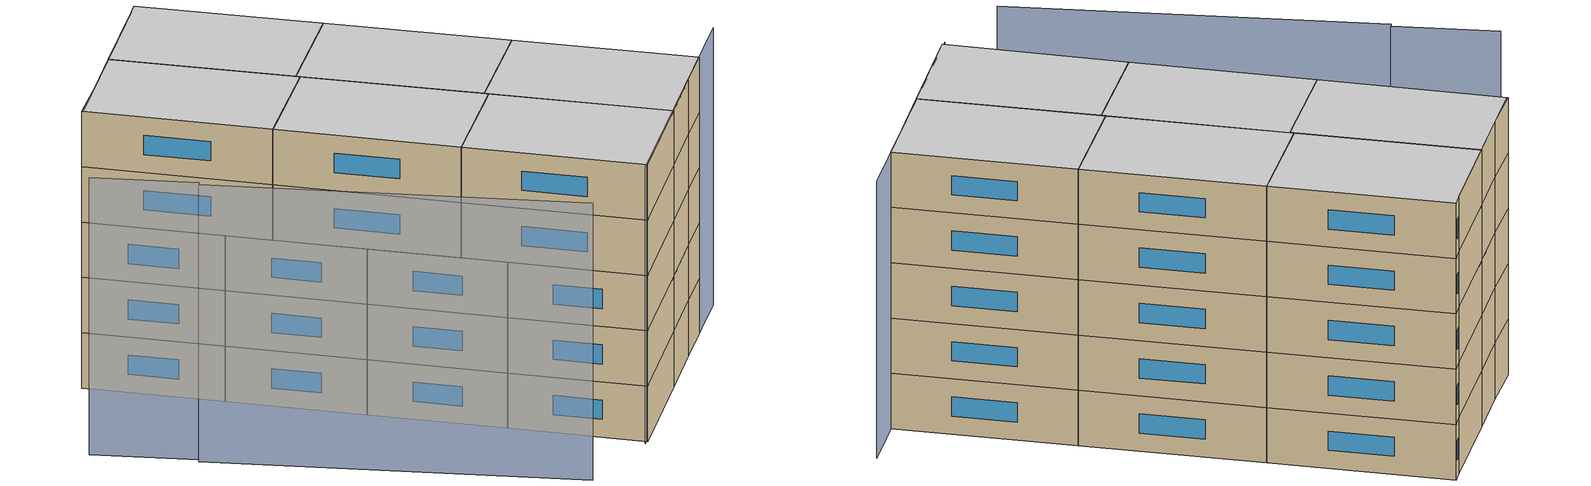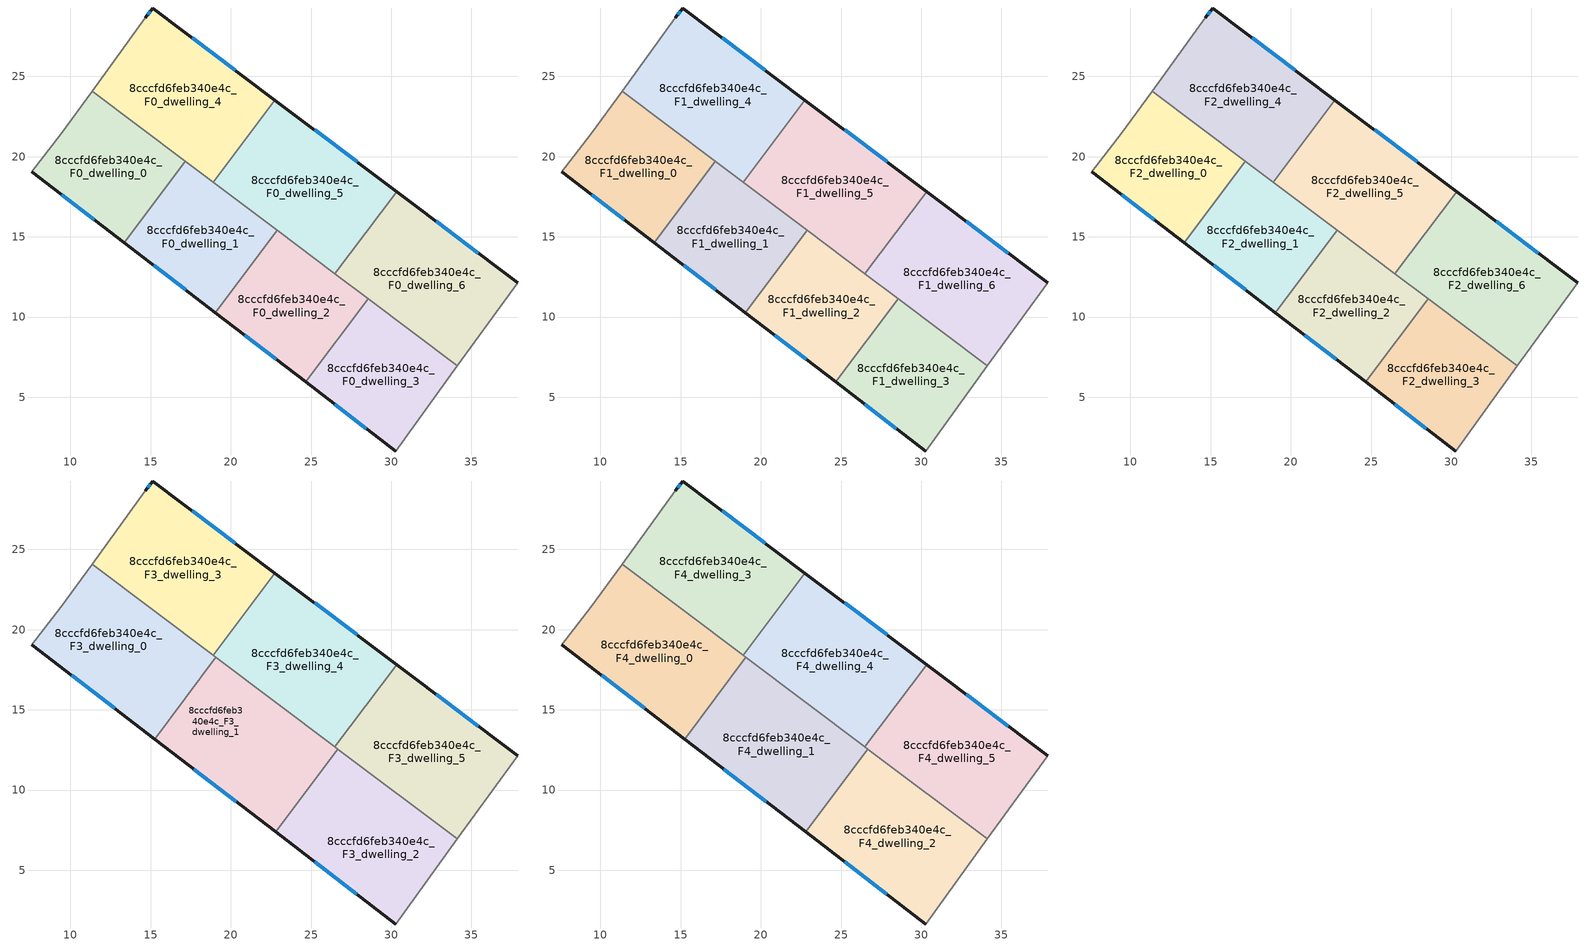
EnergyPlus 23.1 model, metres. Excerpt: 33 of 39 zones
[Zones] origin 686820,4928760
8cccfd6feb340e4c_F0_dwelling_0
 floor ground (EU_floor_Construction): 17.16,19.71 13.35,14.63 7.58,19.06 9.4,21.4 11.35,24.08 z0
 wall outside (EU_wall_Construction): 7.58,19.06 13.35,14.63 z0:3
 wall to 8cccfd6feb340e4c_F0_dwelling_1 (EU_wall_Construction): 13.35,14.63 17.16,19.71 z0:3
 wall adiabatic (EU_wall_Construction): 11.35,24.08 9.4,21.4 7.58,19.06 z0:3
 wall to 8cccfd6feb340e4c_F0_dwelling_4 (EU_wall_Construction): 17.16,19.71 11.35,24.08 z0:3
 window (EU_Window_Construction): 9.45,17.62 11.47,16.07 z0.98:2.02
8cccfd6feb340e4c_F0_dwelling_1
 floor ground (EU_floor_Construction): 22.89,15.4 19.03,10.27 13.35,14.63 17.16,19.71 z0
 wall outside (EU_wall_Construction): 13.35,14.63 19.03,10.27 z0:3
 wall to 8cccfd6feb340e4c_F0_dwelling_2 (EU_wall_Construction): 19.03,10.27 22.89,15.4 z0:3
 wall to 8cccfd6feb340e4c_F0_dwelling_5 (EU_wall_Construction): 22.89,15.4 18.89,18.4 z0:3
 wall to 8cccfd6feb340e4c_F0_dwelling_4 (EU_wall_Construction): 18.89,18.4 17.16,19.7 z0:3
 window (EU_Window_Construction): 15.2,13.22 17.18,11.69 z0.98:2.02
8cccfd6feb340e4c_F0_dwelling_2
 floor ground (EU_floor_Construction): 28.55,11.13 24.66,5.96 19.03,10.27 22.89,15.4 z0
 wall outside (EU_wall_Construction): 19.03,10.27 24.66,5.96 z0:3
 wall to 8cccfd6feb340e4c_F0_dwelling_3 (EU_wall_Construction): 24.66,5.96 28.55,11.13 z0:3
 wall to 8cccfd6feb340e4c_F0_dwelling_6 (EU_wall_Construction): 28.55,11.13 26.48,12.69 z0:3
 wall to 8cccfd6feb340e4c_F0_dwelling_5 (EU_wall_Construction): 26.48,12.69 22.89,15.4 z0:3
 window (EU_Window_Construction): 20.86,8.87 22.83,7.36 z0.98:2.02
8cccfd6feb340e4c_F0_dwelling_3
 floor ground (EU_floor_Construction): 34.11,6.96 30.28,1.65 24.66,5.96 28.55,11.13 z0
 wall outside (EU_wall_Construction): 24.66,5.96 30.28,1.65 z0:3
 wall adiabatic (EU_wall_Construction): 30.28,1.65 34.11,6.96 z0:3
 wall to 8cccfd6feb340e4c_F0_dwelling_6 (EU_wall_Construction): 34.11,6.96 28.55,11.13 z0:3
 window (EU_Window_Construction): 26.49,4.56 28.45,3.05 z0.98:2.02
8cccfd6feb340e4c_F0_dwelling_4
 floor ground (EU_floor_Construction): 22.75,23.53 18.89,18.4 11.35,24.08 14.68,28.66 15.12,29.27 z0
 wall outside (EU_wall_Construction): 22.75,23.53 15.12,29.27 14.68,28.66 z0:3
 wall to 8cccfd6feb340e4c_F0_dwelling_5 (EU_wall_Construction): 18.89,18.4 22.75,23.53 z0:3
 wall adiabatic (EU_wall_Construction): 14.68,28.66 11.35,24.08 z0:3
 window (EU_Window_Construction): 20.27,25.4 17.6,27.4 / 14.98,29.07 14.82,28.86 z0.98:2.02
8cccfd6feb340e4c_F0_dwelling_5
 floor ground (EU_floor_Construction): 30.34,17.82 26.48,12.69 18.89,18.4 22.75,23.53 z0
 wall outside (EU_wall_Construction): 30.34,17.82 22.75,23.53 z0:3
 wall to 8cccfd6feb340e4c_F0_dwelling_6 (EU_wall_Construction): 26.48,12.69 30.34,17.82 z0:3
 window (EU_Window_Construction): 27.87,19.68 25.22,21.67 z0.98:2.02
8cccfd6feb340e4c_F0_dwelling_6
 floor ground (EU_floor_Construction): 37.9,12.14 36.29,9.97 34.11,6.96 26.48,12.69 30.34,17.82 z0
 wall outside (EU_wall_Construction): 37.9,12.14 30.34,17.82 z0:3
 wall adiabatic (EU_wall_Construction): 34.11,6.96 36.29,9.97 37.9,12.14 z0:3
 window (EU_Window_Construction): 35.44,13.99 32.8,15.97 z0.98:2.02
8cccfd6feb340e4c_F1_dwelling_0
 floor to 8cccfd6feb340e4c_F0_dwelling_0 (EU_floor_Construction): 17.16,19.71 13.35,14.63 7.58,19.06 9.4,21.4 11.35,24.08 z3
 wall outside (EU_wall_Construction): 7.58,19.06 13.35,14.63 z3:6
 wall to 8cccfd6feb340e4c_F1_dwelling_1 (EU_wall_Construction): 13.35,14.63 17.16,19.71 z3:6
 wall adiabatic (EU_wall_Construction): 11.35,24.08 9.4,21.4 7.58,19.06 z3:6
 wall to 8cccfd6feb340e4c_F1_dwelling_4 (EU_wall_Construction): 17.16,19.71 11.35,24.08 z3:6
 window (EU_Window_Construction): 9.45,17.62 11.47,16.07 z3.98:5.02
8cccfd6feb340e4c_F1_dwelling_1
 floor to 8cccfd6feb340e4c_F0_dwelling_1 (EU_floor_Construction): 22.89,15.4 19.03,10.27 13.35,14.63 17.16,19.71 z3
 wall outside (EU_wall_Construction): 13.35,14.63 19.03,10.27 z3:6
 wall to 8cccfd6feb340e4c_F1_dwelling_2 (EU_wall_Construction): 19.03,10.27 22.89,15.4 z3:6
 wall to 8cccfd6feb340e4c_F1_dwelling_5 (EU_wall_Construction): 22.89,15.4 18.89,18.4 z3:6
 wall to 8cccfd6feb340e4c_F1_dwelling_4 (EU_wall_Construction): 18.89,18.4 17.16,19.7 z3:6
 window (EU_Window_Construction): 15.2,13.22 17.18,11.69 z3.98:5.02
8cccfd6feb340e4c_F1_dwelling_2
 floor to 8cccfd6feb340e4c_F0_dwelling_2 (EU_floor_Construction): 28.55,11.13 24.66,5.96 19.03,10.27 22.89,15.4 z3
 wall outside (EU_wall_Construction): 19.03,10.27 24.66,5.96 z3:6
 wall to 8cccfd6feb340e4c_F1_dwelling_3 (EU_wall_Construction): 24.66,5.96 28.55,11.13 z3:6
 wall to 8cccfd6feb340e4c_F1_dwelling_6 (EU_wall_Construction): 28.55,11.13 26.48,12.69 z3:6
 wall to 8cccfd6feb340e4c_F1_dwelling_5 (EU_wall_Construction): 26.48,12.69 22.89,15.4 z3:6
 window (EU_Window_Construction): 20.86,8.87 22.83,7.36 z3.98:5.02
8cccfd6feb340e4c_F1_dwelling_3
 floor to 8cccfd6feb340e4c_F0_dwelling_3 (EU_floor_Construction): 34.11,6.96 30.28,1.65 24.66,5.96 28.55,11.13 z3
 wall outside (EU_wall_Construction): 24.66,5.96 30.28,1.65 z3:6
 wall adiabatic (EU_wall_Construction): 30.28,1.65 34.11,6.96 z3:6
 wall to 8cccfd6feb340e4c_F1_dwelling_6 (EU_wall_Construction): 34.11,6.96 28.55,11.13 z3:6
 window (EU_Window_Construction): 26.49,4.56 28.45,3.05 z3.98:5.02
8cccfd6feb340e4c_F1_dwelling_4
 floor to 8cccfd6feb340e4c_F0_dwelling_4 (EU_floor_Construction): 22.75,23.53 18.89,18.4 11.35,24.08 14.68,28.66 15.12,29.27 z3
 wall outside (EU_wall_Construction): 22.75,23.53 15.12,29.27 14.68,28.66 z3:6
 wall to 8cccfd6feb340e4c_F1_dwelling_5 (EU_wall_Construction): 18.89,18.4 22.75,23.53 z3:6
 wall adiabatic (EU_wall_Construction): 14.68,28.66 11.35,24.08 z3:6
 window (EU_Window_Construction): 20.27,25.4 17.6,27.4 / 14.98,29.07 14.82,28.86 z3.98:5.02
8cccfd6feb340e4c_F1_dwelling_5
 floor to 8cccfd6feb340e4c_F0_dwelling_5 (EU_floor_Construction): 30.34,17.82 26.48,12.69 18.89,18.4 22.75,23.53 z3
 wall outside (EU_wall_Construction): 30.34,17.82 22.75,23.53 z3:6
 wall to 8cccfd6feb340e4c_F1_dwelling_6 (EU_wall_Construction): 26.48,12.69 30.34,17.82 z3:6
 window (EU_Window_Construction): 27.87,19.68 25.22,21.67 z3.98:5.02
8cccfd6feb340e4c_F1_dwelling_6
 floor to 8cccfd6feb340e4c_F0_dwelling_6 (EU_floor_Construction): 37.9,12.14 36.29,9.97 34.11,6.96 26.48,12.69 30.34,17.82 z3
 wall outside (EU_wall_Construction): 37.9,12.14 30.34,17.82 z3:6
 wall adiabatic (EU_wall_Construction): 34.11,6.96 36.29,9.97 37.9,12.14 z3:6
 window (EU_Window_Construction): 35.44,13.99 32.8,15.97 z3.98:5.02
8cccfd6feb340e4c_F2_dwelling_0
 floor to 8cccfd6feb340e4c_F1_dwelling_0 (EU_floor_Construction): 17.16,19.71 13.35,14.63 7.58,19.06 9.4,21.4 11.35,24.08 z6
 wall outside (EU_wall_Construction): 7.58,19.06 13.35,14.63 z6:9
 wall to 8cccfd6feb340e4c_F2_dwelling_1 (EU_wall_Construction): 13.35,14.63 17.16,19.71 z6:9
 wall adiabatic (EU_wall_Construction): 11.35,24.08 9.4,21.4 7.58,19.06 z6:9
 wall to 8cccfd6feb340e4c_F2_dwelling_4 (EU_wall_Construction): 17.16,19.71 11.35,24.08 z6:9
 window (EU_Window_Construction): 9.45,17.62 11.47,16.07 z6.98:8.02
8cccfd6feb340e4c_F2_dwelling_1
 floor to 8cccfd6feb340e4c_F1_dwelling_1 (EU_floor_Construction): 22.89,15.4 19.03,10.27 13.35,14.63 17.16,19.71 z6
 wall outside (EU_wall_Construction): 13.35,14.63 19.03,10.27 z6:9
 wall to 8cccfd6feb340e4c_F2_dwelling_2 (EU_wall_Construction): 19.03,10.27 22.89,15.4 z6:9
 wall to 8cccfd6feb340e4c_F2_dwelling_5 (EU_wall_Construction): 22.89,15.4 18.89,18.4 z6:9
 wall to 8cccfd6feb340e4c_F2_dwelling_4 (EU_wall_Construction): 18.89,18.4 17.16,19.7 z6:9
 window (EU_Window_Construction): 15.2,13.22 17.18,11.69 z6.98:8.02
8cccfd6feb340e4c_F2_dwelling_2
 floor to 8cccfd6feb340e4c_F1_dwelling_2 (EU_floor_Construction): 28.55,11.13 24.66,5.96 19.03,10.27 22.89,15.4 z6
 wall outside (EU_wall_Construction): 19.03,10.27 24.66,5.96 z6:9
 wall to 8cccfd6feb340e4c_F2_dwelling_3 (EU_wall_Construction): 24.66,5.96 28.55,11.13 z6:9
 wall to 8cccfd6feb340e4c_F2_dwelling_6 (EU_wall_Construction): 28.55,11.13 26.48,12.69 z6:9
 wall to 8cccfd6feb340e4c_F2_dwelling_5 (EU_wall_Construction): 26.48,12.69 22.89,15.4 z6:9
 window (EU_Window_Construction): 20.86,8.87 22.83,7.36 z6.98:8.02
8cccfd6feb340e4c_F2_dwelling_3
 floor to 8cccfd6feb340e4c_F1_dwelling_3 (EU_floor_Construction): 34.11,6.96 30.28,1.65 24.66,5.96 28.55,11.13 z6
 wall outside (EU_wall_Construction): 24.66,5.96 30.28,1.65 z6:9
 wall adiabatic (EU_wall_Construction): 30.28,1.65 34.11,6.96 z6:9
 wall to 8cccfd6feb340e4c_F2_dwelling_6 (EU_wall_Construction): 34.11,6.96 28.55,11.13 z6:9
 window (EU_Window_Construction): 26.49,4.56 28.45,3.05 z6.98:8.02
8cccfd6feb340e4c_F2_dwelling_4
 floor to 8cccfd6feb340e4c_F1_dwelling_4 (EU_floor_Construction): 22.75,23.53 18.89,18.4 11.35,24.08 14.68,28.66 15.12,29.27 z6
 wall outside (EU_wall_Construction): 22.75,23.53 15.12,29.27 14.68,28.66 z6:9
 wall to 8cccfd6feb340e4c_F2_dwelling_5 (EU_wall_Construction): 18.89,18.4 22.75,23.53 z6:9
 wall adiabatic (EU_wall_Construction): 14.68,28.66 11.35,24.08 z6:9
 window (EU_Window_Construction): 20.27,25.4 17.6,27.4 / 14.98,29.07 14.82,28.86 z6.98:8.02
8cccfd6feb340e4c_F2_dwelling_5
 floor to 8cccfd6feb340e4c_F1_dwelling_5 (EU_floor_Construction): 30.34,17.82 26.48,12.69 18.89,18.4 22.75,23.53 z6
 wall outside (EU_wall_Construction): 30.34,17.82 22.75,23.53 z6:9
 wall to 8cccfd6feb340e4c_F2_dwelling_6 (EU_wall_Construction): 26.48,12.69 30.34,17.82 z6:9
 window (EU_Window_Construction): 27.87,19.68 25.22,21.67 z6.98:8.02
8cccfd6feb340e4c_F2_dwelling_6
 floor to 8cccfd6feb340e4c_F1_dwelling_6 (EU_floor_Construction): 37.9,12.14 36.29,9.97 34.11,6.96 26.48,12.69 30.34,17.82 z6
 wall outside (EU_wall_Construction): 37.9,12.14 30.34,17.82 z6:9
 wall adiabatic (EU_wall_Construction): 34.11,6.96 36.29,9.97 37.9,12.14 z6:9
 window (EU_Window_Construction): 35.44,13.99 32.8,15.97 z6.98:8.02
8cccfd6feb340e4c_F3_dwelling_0
 floor to 8cccfd6feb340e4c_F2_dwelling_0 (EU_floor_Construction): 17.16,19.7 13.35,14.63 7.58,19.06 9.4,21.4 11.35,24.08 z9
 floor to 8cccfd6feb340e4c_F2_dwelling_1 (EU_floor_Construction): 19.07,18.26 15.25,13.18 13.35,14.63 17.16,19.7 z9
 wall outside (EU_wall_Construction): 7.58,19.06 15.25,13.18 z9:12
 wall to 8cccfd6feb340e4c_F3_dwelling_1 (EU_wall_Construction): 15.25,13.18 19.07,18.26 z9:12
 wall adiabatic (EU_wall_Construction): 11.35,24.08 9.4,21.4 7.58,19.06 z9:12
 wall to 8cccfd6feb340e4c_F3_dwelling_3 (EU_wall_Construction): 18.89,18.4 11.35,24.08 z9:12
 wall to 8cccfd6feb340e4c_F3_dwelling_4 (EU_wall_Construction): 19.07,18.26 18.89,18.4 z9:12
 window (EU_Window_Construction): 10.07,17.15 12.75,15.09 z9.98:11.02
8cccfd6feb340e4c_F3_dwelling_1
 floor to 8cccfd6feb340e4c_F2_dwelling_1 (EU_floor_Construction): 22.89,15.4 19.03,10.27 15.25,13.18 19.07,18.26 z9
 floor to 8cccfd6feb340e4c_F2_dwelling_2 (EU_floor_Construction): 26.67,12.55 22.79,7.39 19.03,10.27 22.89,15.4 z9
 wall outside (EU_wall_Construction): 15.25,13.18 22.79,7.39 z9:12
 wall to 8cccfd6feb340e4c_F3_dwelling_2 (EU_wall_Construction): 22.79,7.39 26.67,12.55 z9:12
 wall to 8cccfd6feb340e4c_F3_dwelling_4 (EU_wall_Construction): 26.48,12.69 19.07,18.26 z9:12
 wall to 8cccfd6feb340e4c_F3_dwelling_5 (EU_wall_Construction): 26.67,12.55 26.48,12.69 z9:12
 window (EU_Window_Construction): 17.7,11.29 20.34,9.27 z9.98:11.02
8cccfd6feb340e4c_F3_dwelling_2
 floor to 8cccfd6feb340e4c_F2_dwelling_2 (EU_floor_Construction): 28.55,11.13 24.66,5.96 22.79,7.39 26.67,12.55 z9
 floor to 8cccfd6feb340e4c_F2_dwelling_3 (EU_floor_Construction): 34.11,6.96 30.28,1.65 24.66,5.96 28.55,11.13 z9
 wall outside (EU_wall_Construction): 22.79,7.39 30.28,1.65 z9:12
 wall adiabatic (EU_wall_Construction): 30.28,1.65 34.11,6.96 z9:12
 wall to 8cccfd6feb340e4c_F3_dwelling_5 (EU_wall_Construction): 34.11,6.96 26.67,12.55 z9:12
 window (EU_Window_Construction): 25.23,5.52 27.84,3.52 z9.98:11.02
8cccfd6feb340e4c_F3_dwelling_3
 floor to 8cccfd6feb340e4c_F2_dwelling_4 (EU_floor_Construction): 22.75,23.53 18.89,18.4 11.35,24.08 14.68,28.66 15.12,29.27 z9
 wall outside (EU_wall_Construction): 22.75,23.53 15.12,29.27 14.68,28.66 z9:12
 wall to 8cccfd6feb340e4c_F3_dwelling_4 (EU_wall_Construction): 18.89,18.4 22.75,23.53 z9:12
 wall adiabatic (EU_wall_Construction): 14.68,28.66 11.35,24.08 z9:12
 window (EU_Window_Construction): 20.27,25.4 17.6,27.4 / 14.98,29.07 14.82,28.86 z9.98:11.02
8cccfd6feb340e4c_F3_dwelling_4
 floor to 8cccfd6feb340e4c_F2_dwelling_5 (EU_floor_Construction): 30.34,17.82 26.48,12.69 18.89,18.4 22.75,23.53 z9
 wall outside (EU_wall_Construction): 30.34,17.82 22.75,23.53 z9:12
 wall to 8cccfd6feb340e4c_F3_dwelling_5 (EU_wall_Construction): 26.48,12.69 30.34,17.82 z9:12
 window (EU_Window_Construction): 27.87,19.68 25.22,21.67 z9.98:11.02
8cccfd6feb340e4c_F3_dwelling_5
 floor to 8cccfd6feb340e4c_F2_dwelling_6 (EU_floor_Construction): 37.9,12.14 36.29,9.97 34.11,6.96 26.48,12.69 30.34,17.82 z9
 wall outside (EU_wall_Construction): 37.9,12.14 30.34,17.82 z9:12
 wall adiabatic (EU_wall_Construction): 34.11,6.96 36.29,9.97 37.9,12.14 z9:12
 window (EU_Window_Construction): 35.44,13.99 32.8,15.97 z9.98:11.02
8cccfd6feb340e4c_F4_dwelling_0
 floor to 8cccfd6feb340e4c_F3_dwelling_0 (EU_floor_Construction): 19.07,18.26 15.25,13.18 7.58,19.06 9.4,21.4 11.35,24.08 z12
 wall outside (EU_wall_Construction): 7.58,19.06 15.25,13.18 z12:15
 wall to 8cccfd6feb340e4c_F4_dwelling_1 (EU_wall_Construction): 15.25,13.18 19.07,18.26 z12:15
 wall adiabatic (EU_wall_Construction): 11.35,24.08 9.4,21.4 7.58,19.06 z12:15
 wall to 8cccfd6feb340e4c_F4_dwelling_3 (EU_wall_Construction): 18.89,18.4 11.35,24.08 z12:15
 wall to 8cccfd6feb340e4c_F4_dwelling_4 (EU_wall_Construction): 19.07,18.26 18.89,18.4 z12:15
 window (EU_Window_Construction): 10.07,17.15 12.75,15.09 z12.98:14.02
 ceiling to 8cccfd6feb340e4c_F5_dwelling_0 (EU_floor_Construction): 15.25,13.18 19.07,18.26 11.35,24.08 9.4,21.4 7.58,19.06 z15
8cccfd6feb340e4c_F4_dwelling_1
 floor to 8cccfd6feb340e4c_F3_dwelling_1 (EU_floor_Construction): 26.67,12.55 22.79,7.39 15.25,13.18 19.07,18.26 z12
 wall outside (EU_wall_Construction): 15.25,13.18 22.79,7.39 z12:15
 wall to 8cccfd6feb340e4c_F4_dwelling_2 (EU_wall_Construction): 22.79,7.39 26.67,12.55 z12:15
 wall to 8cccfd6feb340e4c_F4_dwelling_4 (EU_wall_Construction): 26.48,12.69 19.07,18.26 z12:15
 wall to 8cccfd6feb340e4c_F4_dwelling_5 (EU_wall_Construction): 26.67,12.55 26.48,12.69 z12:15
 window (EU_Window_Construction): 17.7,11.29 20.34,9.27 z12.98:14.02
 ceiling to 8cccfd6feb340e4c_F5_dwelling_1 (EU_floor_Construction): 22.79,7.39 26.67,12.55 19.07,18.26 15.25,13.18 z15
8cccfd6feb340e4c_F4_dwelling_2
 floor to 8cccfd6feb340e4c_F3_dwelling_2 (EU_floor_Construction): 34.11,6.96 30.28,1.65 22.79,7.39 26.67,12.55 z12
 wall outside (EU_wall_Construction): 22.79,7.39 30.28,1.65 z12:15
 wall adiabatic (EU_wall_Construction): 30.28,1.65 34.11,6.96 z12:15
 wall to 8cccfd6feb340e4c_F4_dwelling_5 (EU_wall_Construction): 34.11,6.96 26.67,12.55 z12:15
 window (EU_Window_Construction): 25.23,5.52 27.84,3.52 z12.98:14.02
 ceiling to 8cccfd6feb340e4c_F5_dwelling_2 (EU_floor_Construction): 30.28,1.65 34.11,6.96 26.67,12.55 22.79,7.39 z15
8cccfd6feb340e4c_F4_dwelling_3
 floor to 8cccfd6feb340e4c_F3_dwelling_3 (EU_floor_Construction): 22.75,23.53 18.89,18.4 11.35,24.08 14.68,28.66 15.12,29.27 z12
 wall outside (EU_wall_Construction): 22.75,23.53 15.12,29.27 14.68,28.66 z12:15
 wall to 8cccfd6feb340e4c_F4_dwelling_4 (EU_wall_Construction): 18.89,18.4 22.75,23.53 z12:15
 wall adiabatic (EU_wall_Construction): 14.68,28.66 11.35,24.08 z12:15
 window (EU_Window_Construction): 20.27,25.4 17.6,27.4 / 14.98,29.07 14.82,28.86 z12.98:14.02
 ceiling to 8cccfd6feb340e4c_F5_dwelling_3 (EU_floor_Construction): 18.89,18.4 22.75,23.53 15.12,29.27 14.68,28.66 11.35,24.08 z15
8cccfd6feb340e4c_F4_dwelling_4
 floor to 8cccfd6feb340e4c_F3_dwelling_4 (EU_floor_Construction): 30.34,17.82 26.48,12.69 18.89,18.4 22.75,23.53 z12
 wall outside (EU_wall_Construction): 30.34,17.82 22.75,23.53 z12:15
 wall to 8cccfd6feb340e4c_F4_dwelling_5 (EU_wall_Construction): 26.48,12.69 30.34,17.82 z12:15
 window (EU_Window_Construction): 27.87,19.68 25.22,21.67 z12.98:14.02
 ceiling to 8cccfd6feb340e4c_F5_dwelling_4 (EU_floor_Construction): 26.48,12.69 30.34,17.82 22.75,23.53 18.89,18.4 z15
8cccfd6feb340e4c_F4_dwelling_5
 floor to 8cccfd6feb340e4c_F3_dwelling_5 (EU_floor_Construction): 37.9,12.14 36.29,9.97 34.11,6.96 26.48,12.69 30.34,17.82 z12
 wall outside (EU_wall_Construction): 37.9,12.14 30.34,17.82 z12:15
 wall adiabatic (EU_wall_Construction): 34.11,6.96 36.29,9.97 37.9,12.14 z12:15
 window (EU_Window_Construction): 35.44,13.99 32.8,15.97 z12.98:14.02
 ceiling to 8cccfd6feb340e4c_F5_dwelling_5 (EU_floor_Construction): 36.29,9.97 37.9,12.14 30.34,17.82 26.48,12.69 34.11,6.96 z15
shading: 9.2,8.76 25.91,-1.32 / 4.63,11.76 9.33,8.97 / 30.05,1.45 39.97,15 / 14.7,28.64 7.65,19.01 z0:15
[Building]
EU S2 Campaign: North Axis=0; Terrain=City; Solar Distribution=FullExterior
[Site:Location]
Bologna: Latitude=44.5; Longitude=11.25; Time Zone=1; Elevation=37
[SizingPeriod:WeatherFileDays]
AnnualSizingPeriod: Begin Month=1; Begin Day of Month=1; End Month=12; End Day of Month=31; Day of Week for Start Day=Monday; Use Weather File Daylight Saving Period=No; Use Weather File Rain and Snow Indicators=No
[MATERIAL]
EU_InternalMass_Material: Roughness=MediumRough; Thickness=0.1; Conductivity=1; Density=1800; Specific Heat=900; Thermal Absorptance=0.9; Solar Absorptance=0.7; Visible Absorptance=0.7
[MATERIAL:NOMASS] Roughness=MediumRough; Thermal Absorptance=0.9; Solar Absorptance=0.7; Visible Absorptance=0.7
Name | Thermal Resistance
EU_wall_NoMass | 0.905828
EU_floor_NoMass | 0.67114
[WINDOWMATERIAL:SIMPLEGLAZINGSYSTEM]
EU_Window_SimpleGlazing: UFactor=4.52486; Solar Heat Gain Coefficient=0.85; Visible Transmittance=0.85
[CONSTRUCTION]
EU_wall_Construction: EU_wall_NoMass
EU_floor_Construction: EU_floor_NoMass
EU_Window_Construction: EU_Window_SimpleGlazing
EU_InternalMass_Construction: EU_InternalMass_Material
[ZONE] Type=1; Multiplier=1; Ceiling Height=autocalculate; Floor Area=autocalculate; Part of Total Floor Area=Yes
Name | Volume
8cccfd6feb340e4c_F0_dwelling_0; 8cccfd6feb340e4c_F1_dwelling_0; 8cccfd6feb340e4c_F2_dwelling_0 | 137.106
8cccfd6feb340e4c_F3_dwelling_0; 8cccfd6feb340e4c_F4_dwelling_0 | 182.805
8cccfd6feb340e4c_F0_dwelling_1; 8cccfd6feb340e4c_F1_dwelling_1; 8cccfd6feb340e4c_F2_dwelling_1 | 137.116
8cccfd6feb340e4c_F3_dwelling_1; 8cccfd6feb340e4c_F4_dwelling_1 | 182.786
8cccfd6feb340e4c_F0_dwelling_2; 8cccfd6feb340e4c_F1_dwelling_2; 8cccfd6feb340e4c_F2_dwelling_2 | 137.082
8cccfd6feb340e4c_F3_dwelling_2; 8cccfd6feb340e4c_F4_dwelling_2 | 182.801
8cccfd6feb340e4c_F0_dwelling_3; 8cccfd6feb340e4c_F1_dwelling_3; 8cccfd6feb340e4c_F2_dwelling_3 | 137.089
8cccfd6feb340e4c_F3_dwelling_3; 8cccfd6feb340e4c_F4_dwelling_3; 8cccfd6feb340e4c_F0_dwelling_4; 8cccfd6feb340e4c_F1_dwelling_4; 8cccfd6feb340e4c_F2_dwelling_4 | 182.791
8cccfd6feb340e4c_F3_dwelling_4; 8cccfd6feb340e4c_F4_dwelling_4; 8cccfd6feb340e4c_F0_dwelling_5; 8cccfd6feb340e4c_F1_dwelling_5; 8cccfd6feb340e4c_F2_dwelling_5 | 182.78
8cccfd6feb340e4c_F3_dwelling_5; 8cccfd6feb340e4c_F4_dwelling_5; 8cccfd6feb340e4c_F0_dwelling_6; 8cccfd6feb340e4c_F1_dwelling_6; 8cccfd6feb340e4c_F2_dwelling_6 | 182.787
[INTERNALMASS] Construction=EU_InternalMass_Construction
Name | Zone or ZoneList | Surface Area
8cccfd6feb340e4c_F0_dwelling_0_EU_InternalMass | 8cccfd6feb340e4c_F0_dwelling_0 | 45.7018
8cccfd6feb340e4c_F0_dwelling_1_EU_InternalMass | 8cccfd6feb340e4c_F0_dwelling_1 | 45.705
8cccfd6feb340e4c_F0_dwelling_2_EU_InternalMass | 8cccfd6feb340e4c_F0_dwelling_2 | 45.6942
8cccfd6feb340e4c_F0_dwelling_3_EU_InternalMass | 8cccfd6feb340e4c_F0_dwelling_3 | 45.696
8cccfd6feb340e4c_F0_dwelling_4_EU_InternalMass | 8cccfd6feb340e4c_F0_dwelling_4 | 60.9307
8cccfd6feb340e4c_F0_dwelling_5_EU_InternalMass | 8cccfd6feb340e4c_F0_dwelling_5 | 60.9269
8cccfd6feb340e4c_F0_dwelling_6_EU_InternalMass | 8cccfd6feb340e4c_F0_dwelling_6 | 60.9289
8cccfd6feb340e4c_F1_dwelling_0_EU_InternalMass | 8cccfd6feb340e4c_F1_dwelling_0 | 45.7018
8cccfd6feb340e4c_F1_dwelling_1_EU_InternalMass | 8cccfd6feb340e4c_F1_dwelling_1 | 45.705
8cccfd6feb340e4c_F1_dwelling_2_EU_InternalMass | 8cccfd6feb340e4c_F1_dwelling_2 | 45.6942
8cccfd6feb340e4c_F1_dwelling_3_EU_InternalMass | 8cccfd6feb340e4c_F1_dwelling_3 | 45.696
8cccfd6feb340e4c_F1_dwelling_4_EU_InternalMass | 8cccfd6feb340e4c_F1_dwelling_4 | 60.9307
8cccfd6feb340e4c_F1_dwelling_5_EU_InternalMass | 8cccfd6feb340e4c_F1_dwelling_5 | 60.9269
8cccfd6feb340e4c_F1_dwelling_6_EU_InternalMass | 8cccfd6feb340e4c_F1_dwelling_6 | 60.9289
8cccfd6feb340e4c_F2_dwelling_0_EU_InternalMass | 8cccfd6feb340e4c_F2_dwelling_0 | 45.7018
8cccfd6feb340e4c_F2_dwelling_1_EU_InternalMass | 8cccfd6feb340e4c_F2_dwelling_1 | 45.705
8cccfd6feb340e4c_F2_dwelling_2_EU_InternalMass | 8cccfd6feb340e4c_F2_dwelling_2 | 45.6942
8cccfd6feb340e4c_F2_dwelling_3_EU_InternalMass | 8cccfd6feb340e4c_F2_dwelling_3 | 45.696
8cccfd6feb340e4c_F2_dwelling_4_EU_InternalMass | 8cccfd6feb340e4c_F2_dwelling_4 | 60.9307
8cccfd6feb340e4c_F2_dwelling_5_EU_InternalMass | 8cccfd6feb340e4c_F2_dwelling_5 | 60.9269
8cccfd6feb340e4c_F2_dwelling_6_EU_InternalMass | 8cccfd6feb340e4c_F2_dwelling_6 | 60.9289
8cccfd6feb340e4c_F3_dwelling_0_EU_InternalMass | 8cccfd6feb340e4c_F3_dwelling_0 | 60.9348
8cccfd6feb340e4c_F3_dwelling_1_EU_InternalMass | 8cccfd6feb340e4c_F3_dwelling_1 | 60.9287
8cccfd6feb340e4c_F3_dwelling_2_EU_InternalMass | 8cccfd6feb340e4c_F3_dwelling_2 | 60.9333
8cccfd6feb340e4c_F3_dwelling_3_EU_InternalMass | 8cccfd6feb340e4c_F3_dwelling_3 | 60.9307
8cccfd6feb340e4c_F3_dwelling_4_EU_InternalMass | 8cccfd6feb340e4c_F3_dwelling_4 | 60.9269
8cccfd6feb340e4c_F3_dwelling_5_EU_InternalMass | 8cccfd6feb340e4c_F3_dwelling_5 | 60.9289
8cccfd6feb340e4c_F4_dwelling_0_EU_InternalMass | 8cccfd6feb340e4c_F4_dwelling_0 | 60.9348
8cccfd6feb340e4c_F4_dwelling_1_EU_InternalMass | 8cccfd6feb340e4c_F4_dwelling_1 | 60.9287
8cccfd6feb340e4c_F4_dwelling_2_EU_InternalMass | 8cccfd6feb340e4c_F4_dwelling_2 | 60.9333
8cccfd6feb340e4c_F4_dwelling_3_EU_InternalMass | 8cccfd6feb340e4c_F4_dwelling_3 | 60.9307
8cccfd6feb340e4c_F4_dwelling_4_EU_InternalMass | 8cccfd6feb340e4c_F4_dwelling_4 | 60.9269
8cccfd6feb340e4c_F4_dwelling_5_EU_InternalMass | 8cccfd6feb340e4c_F4_dwelling_5 | 60.9289
[OTHEREQUIPMENT] Fuel Type=Electricity; Design Level Calculation Method=Watts/Area; Power per Zone Floor Area=1; Fraction Latent=0; Fraction Radiant=0; Fraction Lost=0; Carbon Dioxide Generation Rate=0; EndUse Subcategory=EU_Step8_InternalGains
Name | Zone or ZoneList or Space or SpaceList | Schedule
EU_Step8_InternalGain_8cccfd6feb340e4c_F0_dwelling_0_f000 | 8cccfd6feb340e4c_F0_dwelling_0 | EU_Step8_GainSchedule_8cccfd6feb340e4c_F0_dwelling_0_f000
EU_Step8_InternalGain_8cccfd6feb340e4c_F0_dwelling_1_f000 | 8cccfd6feb340e4c_F0_dwelling_1 | EU_Step8_GainSchedule_8cccfd6feb340e4c_F0_dwelling_1_f000
EU_Step8_InternalGain_8cccfd6feb340e4c_F0_dwelling_2_f000 | 8cccfd6feb340e4c_F0_dwelling_2 | EU_Step8_GainSchedule_8cccfd6feb340e4c_F0_dwelling_2_f000
EU_Step8_InternalGain_8cccfd6feb340e4c_F0_dwelling_3_f000 | 8cccfd6feb340e4c_F0_dwelling_3 | EU_Step8_GainSchedule_8cccfd6feb340e4c_F0_dwelling_3_f000
EU_Step8_InternalGain_8cccfd6feb340e4c_F0_dwelling_4_f000 | 8cccfd6feb340e4c_F0_dwelling_4 | EU_Step8_GainSchedule_8cccfd6feb340e4c_F0_dwelling_4_f000
EU_Step8_InternalGain_8cccfd6feb340e4c_F0_dwelling_5_f000 | 8cccfd6feb340e4c_F0_dwelling_5 | EU_Step8_GainSchedule_8cccfd6feb340e4c_F0_dwelling_5_f000
EU_Step8_InternalGain_8cccfd6feb340e4c_F0_dwelling_6_f000 | 8cccfd6feb340e4c_F0_dwelling_6 | EU_Step8_GainSchedule_8cccfd6feb340e4c_F0_dwelling_6_f000
EU_Step8_InternalGain_8cccfd6feb340e4c_F1_dwelling_0_f000 | 8cccfd6feb340e4c_F1_dwelling_0 | EU_Step8_GainSchedule_8cccfd6feb340e4c_F1_dwelling_0_f000
EU_Step8_InternalGain_8cccfd6feb340e4c_F1_dwelling_1_f000 | 8cccfd6feb340e4c_F1_dwelling_1 | EU_Step8_GainSchedule_8cccfd6feb340e4c_F1_dwelling_1_f000
EU_Step8_InternalGain_8cccfd6feb340e4c_F1_dwelling_2_f000 | 8cccfd6feb340e4c_F1_dwelling_2 | EU_Step8_GainSchedule_8cccfd6feb340e4c_F1_dwelling_2_f000
EU_Step8_InternalGain_8cccfd6feb340e4c_F1_dwelling_3_f000 | 8cccfd6feb340e4c_F1_dwelling_3 | EU_Step8_GainSchedule_8cccfd6feb340e4c_F1_dwelling_3_f000
EU_Step8_InternalGain_8cccfd6feb340e4c_F1_dwelling_4_f000 | 8cccfd6feb340e4c_F1_dwelling_4 | EU_Step8_GainSchedule_8cccfd6feb340e4c_F1_dwelling_4_f000
EU_Step8_InternalGain_8cccfd6feb340e4c_F1_dwelling_5_f000 | 8cccfd6feb340e4c_F1_dwelling_5 | EU_Step8_GainSchedule_8cccfd6feb340e4c_F1_dwelling_5_f000
EU_Step8_InternalGain_8cccfd6feb340e4c_F1_dwelling_6_f000 | 8cccfd6feb340e4c_F1_dwelling_6 | EU_Step8_GainSchedule_8cccfd6feb340e4c_F1_dwelling_6_f000
EU_Step8_InternalGain_8cccfd6feb340e4c_F2_dwelling_0_f000 | 8cccfd6feb340e4c_F2_dwelling_0 | EU_Step8_GainSchedule_8cccfd6feb340e4c_F2_dwelling_0_f000
EU_Step8_InternalGain_8cccfd6feb340e4c_F2_dwelling_1_f000 | 8cccfd6feb340e4c_F2_dwelling_1 | EU_Step8_GainSchedule_8cccfd6feb340e4c_F2_dwelling_1_f000
EU_Step8_InternalGain_8cccfd6feb340e4c_F2_dwelling_2_f000 | 8cccfd6feb340e4c_F2_dwelling_2 | EU_Step8_GainSchedule_8cccfd6feb340e4c_F2_dwelling_2_f000
EU_Step8_InternalGain_8cccfd6feb340e4c_F2_dwelling_3_f000 | 8cccfd6feb340e4c_F2_dwelling_3 | EU_Step8_GainSchedule_8cccfd6feb340e4c_F2_dwelling_3_f000
EU_Step8_InternalGain_8cccfd6feb340e4c_F2_dwelling_4_f000 | 8cccfd6feb340e4c_F2_dwelling_4 | EU_Step8_GainSchedule_8cccfd6feb340e4c_F2_dwelling_4_f000
EU_Step8_InternalGain_8cccfd6feb340e4c_F2_dwelling_5_f000 | 8cccfd6feb340e4c_F2_dwelling_5 | EU_Step8_GainSchedule_8cccfd6feb340e4c_F2_dwelling_5_f000
EU_Step8_InternalGain_8cccfd6feb340e4c_F2_dwelling_6_f000 | 8cccfd6feb340e4c_F2_dwelling_6 | EU_Step8_GainSchedule_8cccfd6feb340e4c_F2_dwelling_6_f000
EU_Step8_InternalGain_8cccfd6feb340e4c_F3_dwelling_0_f000 | 8cccfd6feb340e4c_F3_dwelling_0 | EU_Step8_GainSchedule_8cccfd6feb340e4c_F3_dwelling_0_f000
EU_Step8_InternalGain_8cccfd6feb340e4c_F3_dwelling_1_f000 | 8cccfd6feb340e4c_F3_dwelling_1 | EU_Step8_GainSchedule_8cccfd6feb340e4c_F3_dwelling_1_f000
EU_Step8_InternalGain_8cccfd6feb340e4c_F3_dwelling_2_f000 | 8cccfd6feb340e4c_F3_dwelling_2 | EU_Step8_GainSchedule_8cccfd6feb340e4c_F3_dwelling_2_f000
EU_Step8_InternalGain_8cccfd6feb340e4c_F3_dwelling_3_f000 | 8cccfd6feb340e4c_F3_dwelling_3 | EU_Step8_GainSchedule_8cccfd6feb340e4c_F3_dwelling_3_f000
EU_Step8_InternalGain_8cccfd6feb340e4c_F3_dwelling_4_f000 | 8cccfd6feb340e4c_F3_dwelling_4 | EU_Step8_GainSchedule_8cccfd6feb340e4c_F3_dwelling_4_f000
EU_Step8_InternalGain_8cccfd6feb340e4c_F3_dwelling_5_f000 | 8cccfd6feb340e4c_F3_dwelling_5 | EU_Step8_GainSchedule_8cccfd6feb340e4c_F3_dwelling_5_f000
EU_Step8_InternalGain_8cccfd6feb340e4c_F4_dwelling_0_f000 | 8cccfd6feb340e4c_F4_dwelling_0 | EU_Step8_GainSchedule_8cccfd6feb340e4c_F4_dwelling_0_f000
EU_Step8_InternalGain_8cccfd6feb340e4c_F4_dwelling_1_f000 | 8cccfd6feb340e4c_F4_dwelling_1 | EU_Step8_GainSchedule_8cccfd6feb340e4c_F4_dwelling_1_f000
EU_Step8_InternalGain_8cccfd6feb340e4c_F4_dwelling_2_f000 | 8cccfd6feb340e4c_F4_dwelling_2 | EU_Step8_GainSchedule_8cccfd6feb340e4c_F4_dwelling_2_f000
EU_Step8_InternalGain_8cccfd6feb340e4c_F4_dwelling_3_f000 | 8cccfd6feb340e4c_F4_dwelling_3 | EU_Step8_GainSchedule_8cccfd6feb340e4c_F4_dwelling_3_f000
EU_Step8_InternalGain_8cccfd6feb340e4c_F4_dwelling_4_f000 | 8cccfd6feb340e4c_F4_dwelling_4 | EU_Step8_GainSchedule_8cccfd6feb340e4c_F4_dwelling_4_f000
EU_Step8_InternalGain_8cccfd6feb340e4c_F4_dwelling_5_f000 | 8cccfd6feb340e4c_F4_dwelling_5 | EU_Step8_GainSchedule_8cccfd6feb340e4c_F4_dwelling_5_f000
[ZONEVENTILATION:DESIGNFLOWRATE] Schedule=EU_AlwaysOn; Design Flow Rate Calculation Method=AirChanges/Hour; Air Changes per Hour=0.73129; Ventilation Type=Natural; Fan Pressure Rise=0; Fan Total Efficiency=1; Constant Term Coefficient=1; Temperature Term Coefficient=0; Velocity Term Coefficient=0; Velocity Squared Term Coefficient=0; Minimum Indoor Temperature=-100; Maximum Indoor Temperature=100; Delta Temperature=-100; Minimum Outdoor Temperature=-100; Maximum Outdoor Temperature=100; Maximum Wind Speed=40
Name | Zone or ZoneList or Space or SpaceList
EU_ConstantAir_8cccfd6feb340e4c_F0_dwelling_0 | 8cccfd6feb340e4c_F0_dwelling_0
EU_ConstantAir_8cccfd6feb340e4c_F0_dwelling_1 | 8cccfd6feb340e4c_F0_dwelling_1
EU_ConstantAir_8cccfd6feb340e4c_F0_dwelling_2 | 8cccfd6feb340e4c_F0_dwelling_2
EU_ConstantAir_8cccfd6feb340e4c_F0_dwelling_3 | 8cccfd6feb340e4c_F0_dwelling_3
EU_ConstantAir_8cccfd6feb340e4c_F0_dwelling_4 | 8cccfd6feb340e4c_F0_dwelling_4
EU_ConstantAir_8cccfd6feb340e4c_F0_dwelling_5 | 8cccfd6feb340e4c_F0_dwelling_5
EU_ConstantAir_8cccfd6feb340e4c_F0_dwelling_6 | 8cccfd6feb340e4c_F0_dwelling_6
EU_ConstantAir_8cccfd6feb340e4c_F1_dwelling_0 | 8cccfd6feb340e4c_F1_dwelling_0
EU_ConstantAir_8cccfd6feb340e4c_F1_dwelling_1 | 8cccfd6feb340e4c_F1_dwelling_1
EU_ConstantAir_8cccfd6feb340e4c_F1_dwelling_2 | 8cccfd6feb340e4c_F1_dwelling_2
EU_ConstantAir_8cccfd6feb340e4c_F1_dwelling_3 | 8cccfd6feb340e4c_F1_dwelling_3
EU_ConstantAir_8cccfd6feb340e4c_F1_dwelling_4 | 8cccfd6feb340e4c_F1_dwelling_4
EU_ConstantAir_8cccfd6feb340e4c_F1_dwelling_5 | 8cccfd6feb340e4c_F1_dwelling_5
EU_ConstantAir_8cccfd6feb340e4c_F1_dwelling_6 | 8cccfd6feb340e4c_F1_dwelling_6
EU_ConstantAir_8cccfd6feb340e4c_F2_dwelling_0 | 8cccfd6feb340e4c_F2_dwelling_0
EU_ConstantAir_8cccfd6feb340e4c_F2_dwelling_1 | 8cccfd6feb340e4c_F2_dwelling_1
EU_ConstantAir_8cccfd6feb340e4c_F2_dwelling_2 | 8cccfd6feb340e4c_F2_dwelling_2
EU_ConstantAir_8cccfd6feb340e4c_F2_dwelling_3 | 8cccfd6feb340e4c_F2_dwelling_3
EU_ConstantAir_8cccfd6feb340e4c_F2_dwelling_4 | 8cccfd6feb340e4c_F2_dwelling_4
EU_ConstantAir_8cccfd6feb340e4c_F2_dwelling_5 | 8cccfd6feb340e4c_F2_dwelling_5
EU_ConstantAir_8cccfd6feb340e4c_F2_dwelling_6 | 8cccfd6feb340e4c_F2_dwelling_6
EU_ConstantAir_8cccfd6feb340e4c_F3_dwelling_0 | 8cccfd6feb340e4c_F3_dwelling_0
EU_ConstantAir_8cccfd6feb340e4c_F3_dwelling_1 | 8cccfd6feb340e4c_F3_dwelling_1
EU_ConstantAir_8cccfd6feb340e4c_F3_dwelling_2 | 8cccfd6feb340e4c_F3_dwelling_2
EU_ConstantAir_8cccfd6feb340e4c_F3_dwelling_3 | 8cccfd6feb340e4c_F3_dwelling_3
EU_ConstantAir_8cccfd6feb340e4c_F3_dwelling_4 | 8cccfd6feb340e4c_F3_dwelling_4
EU_ConstantAir_8cccfd6feb340e4c_F3_dwelling_5 | 8cccfd6feb340e4c_F3_dwelling_5
EU_ConstantAir_8cccfd6feb340e4c_F4_dwelling_0 | 8cccfd6feb340e4c_F4_dwelling_0
EU_ConstantAir_8cccfd6feb340e4c_F4_dwelling_1 | 8cccfd6feb340e4c_F4_dwelling_1
EU_ConstantAir_8cccfd6feb340e4c_F4_dwelling_2 | 8cccfd6feb340e4c_F4_dwelling_2
EU_ConstantAir_8cccfd6feb340e4c_F4_dwelling_3 | 8cccfd6feb340e4c_F4_dwelling_3
EU_ConstantAir_8cccfd6feb340e4c_F4_dwelling_4 | 8cccfd6feb340e4c_F4_dwelling_4
EU_ConstantAir_8cccfd6feb340e4c_F4_dwelling_5 | 8cccfd6feb340e4c_F4_dwelling_5
[HVACTEMPLATE:THERMOSTAT] Constant Heating Setpoint=20; Constant Cooling Setpoint=50
EU_HeatOnly_8cccfd6feb340e4c_F0_dwelling_0; EU_HeatOnly_8cccfd6feb340e4c_F0_dwelling_1; EU_HeatOnly_8cccfd6feb340e4c_F0_dwelling_2; EU_HeatOnly_8cccfd6feb340e4c_F0_dwelling_3; EU_HeatOnly_8cccfd6feb340e4c_F0_dwelling_4; EU_HeatOnly_8cccfd6feb340e4c_F0_dwelling_5; EU_HeatOnly_8cccfd6feb340e4c_F0_dwelling_6; EU_HeatOnly_8cccfd6feb340e4c_F1_dwelling_0; EU_HeatOnly_8cccfd6feb340e4c_F1_dwelling_1; EU_HeatOnly_8cccfd6feb340e4c_F1_dwelling_2; EU_HeatOnly_8cccfd6feb340e4c_F1_dwelling_3; EU_HeatOnly_8cccfd6feb340e4c_F1_dwelling_4; EU_HeatOnly_8cccfd6feb340e4c_F1_dwelling_5; EU_HeatOnly_8cccfd6feb340e4c_F1_dwelling_6; EU_HeatOnly_8cccfd6feb340e4c_F2_dwelling_0; EU_HeatOnly_8cccfd6feb340e4c_F2_dwelling_1; EU_HeatOnly_8cccfd6feb340e4c_F2_dwelling_2; EU_HeatOnly_8cccfd6feb340e4c_F2_dwelling_3; EU_HeatOnly_8cccfd6feb340e4c_F2_dwelling_4; EU_HeatOnly_8cccfd6feb340e4c_F2_dwelling_5; EU_HeatOnly_8cccfd6feb340e4c_F2_dwelling_6; EU_HeatOnly_8cccfd6feb340e4c_F3_dwelling_0; EU_HeatOnly_8cccfd6feb340e4c_F3_dwelling_1; EU_HeatOnly_8cccfd6feb340e4c_F3_dwelling_2; EU_HeatOnly_8cccfd6feb340e4c_F3_dwelling_3; EU_HeatOnly_8cccfd6feb340e4c_F3_dwelling_4; EU_HeatOnly_8cccfd6feb340e4c_F3_dwelling_5; EU_HeatOnly_8cccfd6feb340e4c_F4_dwelling_0; EU_HeatOnly_8cccfd6feb340e4c_F4_dwelling_1; EU_HeatOnly_8cccfd6feb340e4c_F4_dwelling_2; EU_HeatOnly_8cccfd6feb340e4c_F4_dwelling_3; EU_HeatOnly_8cccfd6feb340e4c_F4_dwelling_4; EU_HeatOnly_8cccfd6feb340e4c_F4_dwelling_5
[HVACTEMPLATE:ZONE:IDEALLOADSAIRSYSTEM] System Availability Schedule=EU_AlwaysOn; Maximum Heating Supply Air Temperature=50; Minimum Cooling Supply Air Temperature=13; Maximum Heating Supply Air Humidity Ratio=0.0156; Minimum Cooling Supply Air Humidity Ratio=0.0077; Heating Limit=NoLimit; Cooling Limit=NoLimit; Heating Availability Schedule=EU_AlwaysOn; Cooling Availability Schedule=EU_CoolingOff; Dehumidification Control Type=ConstantSensibleHeatRatio; Cooling Sensible Heat Ratio=0.7; Dehumidification Setpoint=60; Humidification Control Type=None; Humidification Setpoint=30; Outdoor Air Method=None; Outdoor Air Flow Rate per Person=0.00944; Outdoor Air Flow Rate per Zone Floor Area=0; Outdoor Air Flow Rate per Zone=0; Demand Controlled Ventilation Type=None; Outdoor Air Economizer Type=NoEconomizer; Heat Recovery Type=None; Sensible Heat Recovery Effectiveness=0.7; Latent Heat Recovery Effectiveness=0.65
Name | Template Thermostat
8cccfd6feb340e4c_F0_dwelling_0 | EU_HeatOnly_8cccfd6feb340e4c_F0_dwelling_0
8cccfd6feb340e4c_F0_dwelling_1 | EU_HeatOnly_8cccfd6feb340e4c_F0_dwelling_1
8cccfd6feb340e4c_F0_dwelling_2 | EU_HeatOnly_8cccfd6feb340e4c_F0_dwelling_2
8cccfd6feb340e4c_F0_dwelling_3 | EU_HeatOnly_8cccfd6feb340e4c_F0_dwelling_3
8cccfd6feb340e4c_F0_dwelling_4 | EU_HeatOnly_8cccfd6feb340e4c_F0_dwelling_4
8cccfd6feb340e4c_F0_dwelling_5 | EU_HeatOnly_8cccfd6feb340e4c_F0_dwelling_5
8cccfd6feb340e4c_F0_dwelling_6 | EU_HeatOnly_8cccfd6feb340e4c_F0_dwelling_6
8cccfd6feb340e4c_F1_dwelling_0 | EU_HeatOnly_8cccfd6feb340e4c_F1_dwelling_0
8cccfd6feb340e4c_F1_dwelling_1 | EU_HeatOnly_8cccfd6feb340e4c_F1_dwelling_1
8cccfd6feb340e4c_F1_dwelling_2 | EU_HeatOnly_8cccfd6feb340e4c_F1_dwelling_2
8cccfd6feb340e4c_F1_dwelling_3 | EU_HeatOnly_8cccfd6feb340e4c_F1_dwelling_3
8cccfd6feb340e4c_F1_dwelling_4 | EU_HeatOnly_8cccfd6feb340e4c_F1_dwelling_4
8cccfd6feb340e4c_F1_dwelling_5 | EU_HeatOnly_8cccfd6feb340e4c_F1_dwelling_5
8cccfd6feb340e4c_F1_dwelling_6 | EU_HeatOnly_8cccfd6feb340e4c_F1_dwelling_6
8cccfd6feb340e4c_F2_dwelling_0 | EU_HeatOnly_8cccfd6feb340e4c_F2_dwelling_0
8cccfd6feb340e4c_F2_dwelling_1 | EU_HeatOnly_8cccfd6feb340e4c_F2_dwelling_1
8cccfd6feb340e4c_F2_dwelling_2 | EU_HeatOnly_8cccfd6feb340e4c_F2_dwelling_2
8cccfd6feb340e4c_F2_dwelling_3 | EU_HeatOnly_8cccfd6feb340e4c_F2_dwelling_3
8cccfd6feb340e4c_F2_dwelling_4 | EU_HeatOnly_8cccfd6feb340e4c_F2_dwelling_4
8cccfd6feb340e4c_F2_dwelling_5 | EU_HeatOnly_8cccfd6feb340e4c_F2_dwelling_5
8cccfd6feb340e4c_F2_dwelling_6 | EU_HeatOnly_8cccfd6feb340e4c_F2_dwelling_6
8cccfd6feb340e4c_F3_dwelling_0 | EU_HeatOnly_8cccfd6feb340e4c_F3_dwelling_0
8cccfd6feb340e4c_F3_dwelling_1 | EU_HeatOnly_8cccfd6feb340e4c_F3_dwelling_1
8cccfd6feb340e4c_F3_dwelling_2 | EU_HeatOnly_8cccfd6feb340e4c_F3_dwelling_2
8cccfd6feb340e4c_F3_dwelling_3 | EU_HeatOnly_8cccfd6feb340e4c_F3_dwelling_3
8cccfd6feb340e4c_F3_dwelling_4 | EU_HeatOnly_8cccfd6feb340e4c_F3_dwelling_4
8cccfd6feb340e4c_F3_dwelling_5 | EU_HeatOnly_8cccfd6feb340e4c_F3_dwelling_5
8cccfd6feb340e4c_F4_dwelling_0 | EU_HeatOnly_8cccfd6feb340e4c_F4_dwelling_0
8cccfd6feb340e4c_F4_dwelling_1 | EU_HeatOnly_8cccfd6feb340e4c_F4_dwelling_1
8cccfd6feb340e4c_F4_dwelling_2 | EU_HeatOnly_8cccfd6feb340e4c_F4_dwelling_2
8cccfd6feb340e4c_F4_dwelling_3 | EU_HeatOnly_8cccfd6feb340e4c_F4_dwelling_3
8cccfd6feb340e4c_F4_dwelling_4 | EU_HeatOnly_8cccfd6feb340e4c_F4_dwelling_4
8cccfd6feb340e4c_F4_dwelling_5 | EU_HeatOnly_8cccfd6feb340e4c_F4_dwelling_5
[SIZING:ZONE] Zone Cooling Design Supply Air Temperature Input Method=SupplyAirTemperature; Zone Cooling Design Supply Air Temperature=13; Zone Heating Design Supply Air Temperature Input Method=SupplyAirTemperature; Zone Heating Design Supply Air Temperature=50; Zone Cooling Design Supply Air Humidity Ratio=0.008; Zone Heating Design Supply Air Humidity Ratio=0.008; Cooling Design Air Flow Method=DesignDay; Cooling Design Air Flow Rate=0; Cooling Minimum Air Flow per Zone Floor Area=0.000762; Cooling Minimum Air Flow=0; Cooling Minimum Air Flow Fraction=0.2; Heating Design Air Flow Method=DesignDay; Heating Design Air Flow Rate=0; Heating Maximum Air Flow per Zone Floor Area=0.002032; Heating Maximum Air Flow=0.141576; Heating Maximum Air Flow Fraction=0.3; Account for Dedicated Outdoor Air System=No; Dedicated Outdoor Air System Control Strategy=NeutralSupplyAir; Dedicated Outdoor Air Low Setpoint Temperature for Design=autosize; Dedicated Outdoor Air High Setpoint Temperature for Design=autosize; Zone Load Sizing Method=Sensible Load Only No Latent Load; Zone Latent Cooling Design Supply Air Humidity Ratio Input Method=HumidityRatioDifference; Zone Cooling Design Supply Air Humidity Ratio Difference=0.005; Zone Latent Heating Design Supply Air Humidity Ratio Input Method=HumidityRatioDifference; Zone Humidification Design Supply Air Humidity Ratio Difference=0.005
8cccfd6feb340e4c_F0_dwelling_0; 8cccfd6feb340e4c_F0_dwelling_1; 8cccfd6feb340e4c_F0_dwelling_2; 8cccfd6feb340e4c_F0_dwelling_3; 8cccfd6feb340e4c_F0_dwelling_4; 8cccfd6feb340e4c_F0_dwelling_5; 8cccfd6feb340e4c_F0_dwelling_6; 8cccfd6feb340e4c_F1_dwelling_0; 8cccfd6feb340e4c_F1_dwelling_1; 8cccfd6feb340e4c_F1_dwelling_2; 8cccfd6feb340e4c_F1_dwelling_3; 8cccfd6feb340e4c_F1_dwelling_4; 8cccfd6feb340e4c_F1_dwelling_5; 8cccfd6feb340e4c_F1_dwelling_6; 8cccfd6feb340e4c_F2_dwelling_0; 8cccfd6feb340e4c_F2_dwelling_1; 8cccfd6feb340e4c_F2_dwelling_2; 8cccfd6feb340e4c_F2_dwelling_3; 8cccfd6feb340e4c_F2_dwelling_4; 8cccfd6feb340e4c_F2_dwelling_5; 8cccfd6feb340e4c_F2_dwelling_6; 8cccfd6feb340e4c_F3_dwelling_0; 8cccfd6feb340e4c_F3_dwelling_1; 8cccfd6feb340e4c_F3_dwelling_2; 8cccfd6feb340e4c_F3_dwelling_3; 8cccfd6feb340e4c_F3_dwelling_4; 8cccfd6feb340e4c_F3_dwelling_5; 8cccfd6feb340e4c_F4_dwelling_0; 8cccfd6feb340e4c_F4_dwelling_1; 8cccfd6feb340e4c_F4_dwelling_2; 8cccfd6feb340e4c_F4_dwelling_3; 8cccfd6feb340e4c_F4_dwelling_4; 8cccfd6feb340e4c_F4_dwelling_5
[SCHEDULE:CONSTANT]
Name | Hourly Value
EU_AlwaysOn | 1
EU_CoolingOff | 0
[SCHEDULE:FILE] Column Number=1; Rows to Skip at Top=0; Number of Hours of Data=8760; Column Separator=Comma; Interpolate to Timestep=No; Minutes per Item=60; Adjust Schedule for Daylight Savings=Yes
Name | File
EU_Step8_GainSchedule_8cccfd6feb340e4c_F0_dwelling_0_f000 | ../../schedules/8cccfd6feb340e4c/8cccfd6feb340e4c_F0_dwelling_0_f000_gain.csv
EU_Step8_GainSchedule_8cccfd6feb340e4c_F0_dwelling_1_f000 | ../../schedules/8cccfd6feb340e4c/8cccfd6feb340e4c_F0_dwelling_1_f000_gain.csv
EU_Step8_GainSchedule_8cccfd6feb340e4c_F0_dwelling_2_f000 | ../../schedules/8cccfd6feb340e4c/8cccfd6feb340e4c_F0_dwelling_2_f000_gain.csv
EU_Step8_GainSchedule_8cccfd6feb340e4c_F0_dwelling_3_f000 | ../../schedules/8cccfd6feb340e4c/8cccfd6feb340e4c_F0_dwelling_3_f000_gain.csv
EU_Step8_GainSchedule_8cccfd6feb340e4c_F0_dwelling_4_f000 | ../../schedules/8cccfd6feb340e4c/8cccfd6feb340e4c_F0_dwelling_4_f000_gain.csv
EU_Step8_GainSchedule_8cccfd6feb340e4c_F0_dwelling_5_f000 | ../../schedules/8cccfd6feb340e4c/8cccfd6feb340e4c_F0_dwelling_5_f000_gain.csv
EU_Step8_GainSchedule_8cccfd6feb340e4c_F0_dwelling_6_f000 | ../../schedules/8cccfd6feb340e4c/8cccfd6feb340e4c_F0_dwelling_6_f000_gain.csv
EU_Step8_GainSchedule_8cccfd6feb340e4c_F1_dwelling_0_f000 | ../../schedules/8cccfd6feb340e4c/8cccfd6feb340e4c_F1_dwelling_0_f000_gain.csv
EU_Step8_GainSchedule_8cccfd6feb340e4c_F1_dwelling_1_f000 | ../../schedules/8cccfd6feb340e4c/8cccfd6feb340e4c_F1_dwelling_1_f000_gain.csv
EU_Step8_GainSchedule_8cccfd6feb340e4c_F1_dwelling_2_f000 | ../../schedules/8cccfd6feb340e4c/8cccfd6feb340e4c_F1_dwelling_2_f000_gain.csv
EU_Step8_GainSchedule_8cccfd6feb340e4c_F1_dwelling_3_f000 | ../../schedules/8cccfd6feb340e4c/8cccfd6feb340e4c_F1_dwelling_3_f000_gain.csv
EU_Step8_GainSchedule_8cccfd6feb340e4c_F1_dwelling_4_f000 | ../../schedules/8cccfd6feb340e4c/8cccfd6feb340e4c_F1_dwelling_4_f000_gain.csv
EU_Step8_GainSchedule_8cccfd6feb340e4c_F1_dwelling_5_f000 | ../../schedules/8cccfd6feb340e4c/8cccfd6feb340e4c_F1_dwelling_5_f000_gain.csv
EU_Step8_GainSchedule_8cccfd6feb340e4c_F1_dwelling_6_f000 | ../../schedules/8cccfd6feb340e4c/8cccfd6feb340e4c_F1_dwelling_6_f000_gain.csv
EU_Step8_GainSchedule_8cccfd6feb340e4c_F2_dwelling_0_f000 | ../../schedules/8cccfd6feb340e4c/8cccfd6feb340e4c_F2_dwelling_0_f000_gain.csv
EU_Step8_GainSchedule_8cccfd6feb340e4c_F2_dwelling_1_f000 | ../../schedules/8cccfd6feb340e4c/8cccfd6feb340e4c_F2_dwelling_1_f000_gain.csv
EU_Step8_GainSchedule_8cccfd6feb340e4c_F2_dwelling_2_f000 | ../../schedules/8cccfd6feb340e4c/8cccfd6feb340e4c_F2_dwelling_2_f000_gain.csv
EU_Step8_GainSchedule_8cccfd6feb340e4c_F2_dwelling_3_f000 | ../../schedules/8cccfd6feb340e4c/8cccfd6feb340e4c_F2_dwelling_3_f000_gain.csv
EU_Step8_GainSchedule_8cccfd6feb340e4c_F2_dwelling_4_f000 | ../../schedules/8cccfd6feb340e4c/8cccfd6feb340e4c_F2_dwelling_4_f000_gain.csv
EU_Step8_GainSchedule_8cccfd6feb340e4c_F2_dwelling_5_f000 | ../../schedules/8cccfd6feb340e4c/8cccfd6feb340e4c_F2_dwelling_5_f000_gain.csv
EU_Step8_GainSchedule_8cccfd6feb340e4c_F2_dwelling_6_f000 | ../../schedules/8cccfd6feb340e4c/8cccfd6feb340e4c_F2_dwelling_6_f000_gain.csv
EU_Step8_GainSchedule_8cccfd6feb340e4c_F3_dwelling_0_f000 | ../../schedules/8cccfd6feb340e4c/8cccfd6feb340e4c_F3_dwelling_0_f000_gain.csv
EU_Step8_GainSchedule_8cccfd6feb340e4c_F3_dwelling_1_f000 | ../../schedules/8cccfd6feb340e4c/8cccfd6feb340e4c_F3_dwelling_1_f000_gain.csv
EU_Step8_GainSchedule_8cccfd6feb340e4c_F3_dwelling_2_f000 | ../../schedules/8cccfd6feb340e4c/8cccfd6feb340e4c_F3_dwelling_2_f000_gain.csv
EU_Step8_GainSchedule_8cccfd6feb340e4c_F3_dwelling_3_f000 | ../../schedules/8cccfd6feb340e4c/8cccfd6feb340e4c_F3_dwelling_3_f000_gain.csv
EU_Step8_GainSchedule_8cccfd6feb340e4c_F3_dwelling_4_f000 | ../../schedules/8cccfd6feb340e4c/8cccfd6feb340e4c_F3_dwelling_4_f000_gain.csv
EU_Step8_GainSchedule_8cccfd6feb340e4c_F3_dwelling_5_f000 | ../../schedules/8cccfd6feb340e4c/8cccfd6feb340e4c_F3_dwelling_5_f000_gain.csv
EU_Step8_GainSchedule_8cccfd6feb340e4c_F4_dwelling_0_f000 | ../../schedules/8cccfd6feb340e4c/8cccfd6feb340e4c_F4_dwelling_0_f000_gain.csv
EU_Step8_GainSchedule_8cccfd6feb340e4c_F4_dwelling_1_f000 | ../../schedules/8cccfd6feb340e4c/8cccfd6feb340e4c_F4_dwelling_1_f000_gain.csv
EU_Step8_GainSchedule_8cccfd6feb340e4c_F4_dwelling_2_f000 | ../../schedules/8cccfd6feb340e4c/8cccfd6feb340e4c_F4_dwelling_2_f000_gain.csv
EU_Step8_GainSchedule_8cccfd6feb340e4c_F4_dwelling_3_f000 | ../../schedules/8cccfd6feb340e4c/8cccfd6feb340e4c_F4_dwelling_3_f000_gain.csv
EU_Step8_GainSchedule_8cccfd6feb340e4c_F4_dwelling_4_f000 | ../../schedules/8cccfd6feb340e4c/8cccfd6feb340e4c_F4_dwelling_4_f000_gain.csv
EU_Step8_GainSchedule_8cccfd6feb340e4c_F4_dwelling_5_f000 | ../../schedules/8cccfd6feb340e4c/8cccfd6feb340e4c_F4_dwelling_5_f000_gain.csv
